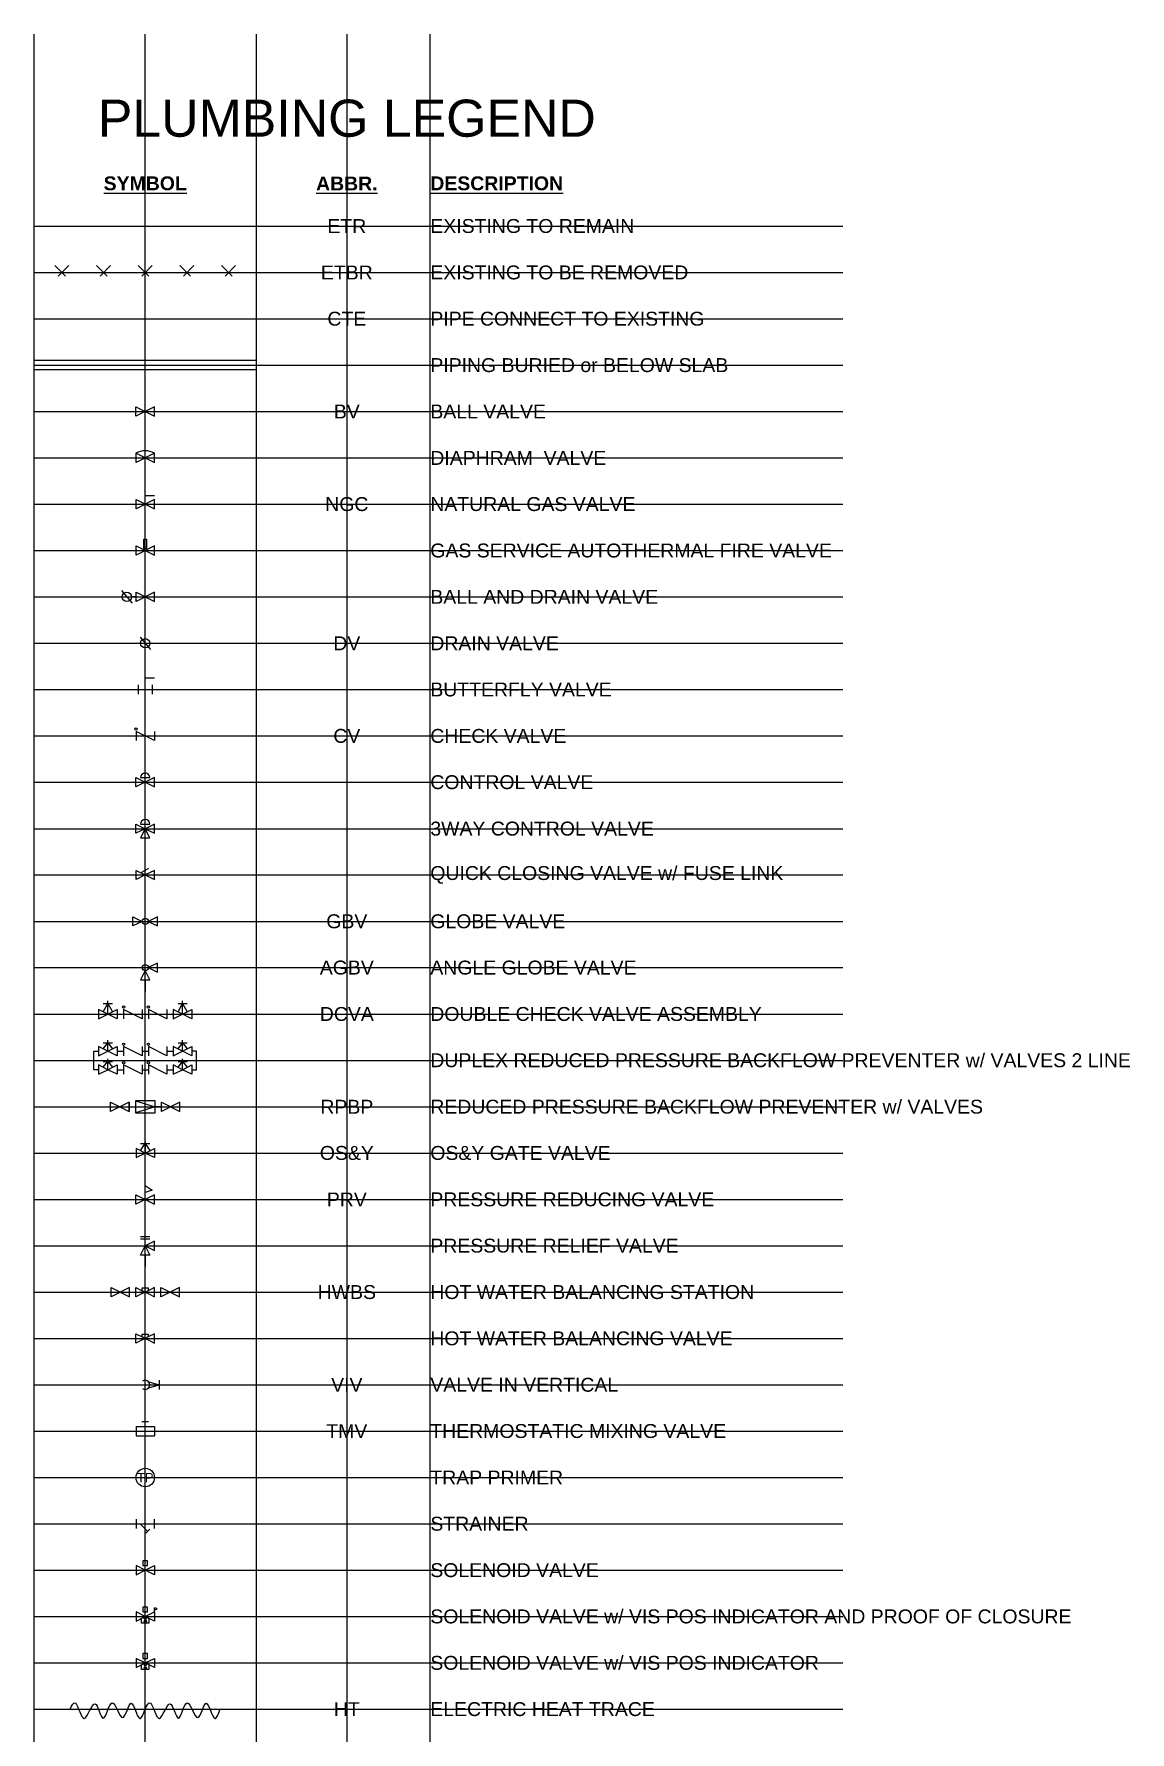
# Model space of a CAD drawing. Extents: x 1982 to 2088, y 1462 to 1485.
# Drawn here: x 2051.56 to 2058.95, y 1473.45 to 1484.9 of the extents above; entities that cross this region are included whole.
import ezdxf
from ezdxf.enums import TextEntityAlignment as Align

# ---------------------------------------------------------------- set-up
doc = ezdxf.new("R2010")
doc.units = 0
doc.header["$LTSCALE"] = 0.375
doc.header["$MEASUREMENT"] = 0
doc.linetypes.add('HIDDEN', pattern=[0.375, 0.25, -0.125])
for name, color, linetype in [('G-ANNO-TEXT', 70, 'Continuous'), ('P-CW-N', 4, 'Continuous'), ('P-HT-N @ 1', 1, 'Continuous'), ('P-PIPE-DEMO', 2, 'HIDDEN')]:
    doc.layers.add(name, color=color, linetype=linetype)
doc.layers.add('GRID', color=7, linetype='Continuous', plot=False)
doc.layers.add('P-CW-E', color=121, linetype='Continuous', lineweight=25)
doc.styles.add('Arial', font='arial.ttf')

# ---------------------------------------------------------------- blocks, each defined once
blk = doc.blocks.new('*U50')
at = {"linetype": 'Continuous'}
blk.add_lwpolyline([(-0.0625, -0.03125), (-0.0625, 0.03125), (0.0625, -0.03125), (0.0625, 0.03125), (-0.0625, -0.03125)], dxfattribs=at)
blk = doc.blocks.new('*U51')
at = {"linetype": 'Continuous'}
blk.add_lwpolyline([(-0.062, -0.031), (-0.062, 0.031), (0.062, -0.031), (0.062, 0.031), (-0.062, -0.031)], dxfattribs=at)
blk.add_arc((0, -0.08), 0.128, 60.7248, 119.2752, dxfattribs=at)
blk = doc.blocks.new('ExistingToBeRemoved')
at = {"layer": 'P-PIPE-DEMO'}
for p, q in [((0.046875, 0.046875), (-0.046875, -0.046875)), ((-0.046875, 0.046875), (0.046875, -0.046875))]:
    blk.add_line(p, q, dxfattribs=at)
blk = doc.blocks.new('*U52')
at = {"linetype": 'Continuous'}
for points in [[(-0.062, -0.031), (-0.062, 0.031), (0.062, -0.031), (0.062, 0.031), (-0.062, -0.031)], [(0, 0), (0, 0.058), (0.062, 0.058)]]:
    blk.add_lwpolyline(points, dxfattribs=at)
blk = doc.blocks.new('*U53')
at = {"linetype": 'Continuous'}
for points in [[(-0.062, -0.031), (-0.062, 0.031), (0.062, -0.031), (0.062, 0.031), (-0.062, -0.031)], [(0, 0), (0, 0.078)]]:
    blk.add_lwpolyline(points, dxfattribs=at)
blk.add_lwpolyline([(0.009, 0.014), (-0.009, 0.014), (-0.009, 0.078), (0.009, 0.078)], close=True, dxfattribs=at)
blk = doc.blocks.new('*U54')
at = {"color": 7, "linetype": 'Continuous'}
blk.add_line((-0.159, 0.042), (-0.089, -0.042), dxfattribs=at)
at = {"linetype": 'Continuous'}
blk.add_line((-0.062, 0), (-0.093, 0), dxfattribs=at)
blk.add_lwpolyline([(-0.062, -0.031), (-0.062, 0.031), (0.062, -0.031), (0.062, 0.031), (-0.062, -0.031)], dxfattribs=at)
blk.add_circle((-0.124, 0), 0.0312, dxfattribs=at)
blk = doc.blocks.new('*U55')
at = {"color": 7, "linetype": 'Continuous'}
blk.add_line((-0.035, 0.042), (0.035, -0.042), dxfattribs=at)
at = {"linetype": 'Continuous'}
blk.add_circle((0, 0), 0.0312, dxfattribs=at)
blk = doc.blocks.new('*U92')
at = {"linetype": 'Continuous'}
for p, q in [((-0.047, 0.031), (-0.047, -0.031)), ((0.047, 0.031), (0.047, -0.031))]:
    blk.add_line(p, q, dxfattribs=at)
at = {"ltscale": 0.5}
blk.add_line((0, -0.071), (0, 0.078), dxfattribs=at)
at = {"linetype": 'Continuous'}
blk.add_lwpolyline([(0, -0.071), (0, 0.078), (0.062, 0.078)], dxfattribs=at)
blk = doc.blocks.new('*U91')
at = {"linetype": 'Continuous'}
blk.add_lwpolyline([(0.062, 0.062, 0, 0.0273, 0), (0.004, 0.062, 0, 0, 0), (0.004, 0.062, 0, 0, 0), (-0.062, 0.062, 0, 0, 0)], format="xyseb", dxfattribs=at)
blk.add_lwpolyline([(0.062, 0.031), (0.062, -0.031), (-0.062, 0.031), (-0.062, -0.031)], dxfattribs=at)
blk.add_circle((-0.062, 0.047), 0.00781, dxfattribs=at)
blk = doc.blocks.new('*U86')
at = {"linetype": 'Continuous'}
blk.add_line((0, 0), (0, 0.03125), dxfattribs=at)
for points in [[(-0.0625, 0.03125), (0, 0), (-0.0625, -0.03125), (-0.0625, 0.03125)], [(0.0625, 0.03125), (0, 0), (0.0625, -0.03125), (0.0625, 0.03125)]]:
    blk.add_lwpolyline(points, dxfattribs=at)
blk.add_lwpolyline([(-0.03125, 0.03125), (0.03125, 0.03125, 1)], format="xyb", close=True, dxfattribs=at)
blk = doc.blocks.new('*U90')
at = {"linetype": 'Continuous'}
blk.add_line((0, 0), (0, 0.03125), dxfattribs=at)
for points in [[(-0.0625, 0.03125), (0, 0), (-0.0625, -0.03125), (-0.0625, 0.03125)], [(0.03125, -0.0625), (0, 0), (-0.03125, -0.0625), (0.03125, -0.0625)], [(0.0625, 0.03125), (0, 0), (0.0625, -0.03125), (0.0625, 0.03125)]]:
    blk.add_lwpolyline(points, dxfattribs=at)
blk.add_lwpolyline([(-0.03125, 0.03125), (0.03125, 0.03125, 1)], format="xyb", close=True, dxfattribs=at)
blk = doc.blocks.new('*U89')
at = {"linetype": 'Continuous'}
blk.add_line((0, 0), (0, 0.031), dxfattribs=at)
for points in [[(-0.062, 0.031), (0, 0), (-0.062, -0.031), (-0.062, 0.031)], [(-0.024, 0.018), (0.024, 0.045)], [(0.062, 0.031), (0, 0), (0.062, -0.031), (0.062, 0.031)]]:
    blk.add_lwpolyline(points, dxfattribs=at)
blk = doc.blocks.new('*U88')
at = {"linetype": 'Continuous'}
for points in [[(-0.083, 0.031), (-0.02, 0), (-0.083, -0.031), (-0.083, 0.031)], [(0.083, 0.031), (0.02, 0), (0.083, -0.031), (0.083, 0.031)]]:
    blk.add_lwpolyline(points, dxfattribs=at)
blk.add_circle((0, 0), 0.0203, dxfattribs=at)
blk = doc.blocks.new('*U87')
at = {"linetype": 'Continuous'}
for points in [[(0.083, 0.031), (0.02, 0), (0.083, -0.031), (0.083, 0.031)], [(0.031, -0.083), (0, -0.02), (-0.031, -0.083), (0.031, -0.083)]]:
    blk.add_lwpolyline(points, dxfattribs=at)
blk.add_circle((0, 0), 0.0203, dxfattribs=at)
blk = doc.blocks.new('*U85')
at = {"linetype": 'Continuous'}
for p, q in [((-0.314, 0.031), (-0.314, -0.031)), ((-0.189, 0.031), (-0.189, -0.031)), ((-0.189, 0), (-0.146, 0)), ((-0.021, 0), (0.021, 0)), ((0.146, 0), (0.189, 0)), ((0.189, 0.031), (0.189, -0.031)), ((0.314, 0.031), (0.314, -0.031))]:
    blk.add_line(p, q, dxfattribs=at)
for points in [[(-0.314, -0.031), (-0.252, 0), (-0.314, 0.031)], [(-0.283, 0.016), (-0.252, 0.072), (-0.221, 0.016)], [(-0.283, 0.072), (-0.221, 0.072)], [(-0.252, 0), (-0.252, 0.09)], [(-0.189, -0.031), (-0.252, 0), (-0.189, 0.031)], [(-0.021, 0.031), (-0.021, -0.031), (-0.146, 0.031), (-0.146, -0.031)], [(0.146, 0.031), (0.146, -0.031), (0.021, 0.031), (0.021, -0.031)], [(0.189, -0.031), (0.252, 0), (0.189, 0.031)], [(0.221, 0.016), (0.252, 0.072), (0.283, 0.016)], [(0.221, 0.072), (0.283, 0.072)], [(0.252, 0), (0.252, 0.09)], [(0.314, -0.031), (0.252, 0), (0.314, 0.031)]]:
    blk.add_lwpolyline(points, dxfattribs=at)
for points in [[(-0.021, 0.062, 0, 0.0273, 0), (-0.08, 0.062, 0, 0, 0), (-0.08, 0.062, 0, 0, 0), (-0.146, 0.062, 0, 0, 0)], [(0.146, 0.062, 0, 0.0273, 0), (0.088, 0.062, 0, 0, 0), (0.088, 0.062, 0, 0, 0), (0.021, 0.062, 0, 0, 0)]]:
    blk.add_lwpolyline(points, format="xyseb", dxfattribs=at)
for centre in [(-0.146, 0.047), (0.021, 0.047)]:
    blk.add_circle(centre, 0.00781, dxfattribs=at)
blk = doc.blocks.new('*U84')
at = {"linetype": 'Continuous'}
for p, q in [((-0.314, 0.094), (-0.314, 0.031)), ((-0.189, 0.094), (-0.189, 0.031)), ((-0.189, 0.062), (-0.146, 0.062)), ((-0.021, 0.062), (0.021, 0.062)), ((0.146, 0.062), (0.189, 0.062)), ((0.189, 0.094), (0.189, 0.031)), ((0.314, 0.094), (0.314, 0.031)), ((-0.314, -0.031), (-0.314, -0.094)), ((-0.189, -0.031), (-0.189, -0.094)), ((-0.189, -0.063), (-0.146, -0.063)), ((-0.021, -0.063), (0.021, -0.063)), ((0.146, -0.063), (0.189, -0.063)), ((0.189, -0.031), (0.189, -0.094)), ((0.314, -0.031), (0.314, -0.094))]:
    blk.add_line(p, q, dxfattribs=at)
for points in [[(-0.283, 0.078), (-0.252, 0.117), (-0.221, 0.078)], [(-0.283, 0.117), (-0.221, 0.117)], [(-0.252, 0.062), (-0.252, 0.135)], [(0.221, 0.078), (0.252, 0.117), (0.283, 0.078)], [(0.221, 0.117), (0.283, 0.117)], [(0.252, 0.062), (0.252, 0.135)], [(-0.314, -0.063), (-0.346, -0.063), (-0.346, 0.062), (-0.314, 0.062)], [(-0.314, 0.031), (-0.252, 0.062), (-0.314, 0.094)], [(-0.189, 0.031), (-0.252, 0.062), (-0.189, 0.094)], [(-0.252, -0.063), (-0.252, 0.01)], [(-0.021, 0.094), (-0.021, 0.031), (-0.146, 0.094), (-0.146, 0.031)], [(0.146, 0.094), (0.146, 0.031), (0.021, 0.094), (0.021, 0.031)], [(0.189, 0.031), (0.252, 0.062), (0.189, 0.094)], [(0.314, 0.031), (0.252, 0.062), (0.314, 0.094)], [(0.252, -0.063), (0.252, 0.01)], [(0.314, -0.063), (0.346, -0.063), (0.346, 0.062), (0.314, 0.062)], [(-0.314, -0.094), (-0.252, -0.063), (-0.314, -0.031)], [(-0.283, -0.047), (-0.252, -0.008), (-0.221, -0.047)], [(-0.283, -0.008), (-0.221, -0.008)], [(-0.189, -0.094), (-0.252, -0.063), (-0.189, -0.031)], [(-0.021, -0.031), (-0.021, -0.094), (-0.146, -0.031), (-0.146, -0.094)], [(0.146, -0.031), (0.146, -0.094), (0.021, -0.031), (0.021, -0.094)], [(0.189, -0.094), (0.252, -0.063), (0.189, -0.031)], [(0.221, -0.047), (0.252, -0.008), (0.283, -0.047)], [(0.221, -0.008), (0.283, -0.008)], [(0.314, -0.094), (0.252, -0.063), (0.314, -0.031)]]:
    blk.add_lwpolyline(points, dxfattribs=at)
for points in [[(-0.021, 0.125, 0, 0.0273, 0), (-0.08, 0.125, 0, 0, 0), (-0.08, 0.125, 0, 0, 0), (-0.146, 0.125, 0, 0, 0)], [(0.146, 0.125, 0, 0.0273, 0), (0.088, 0.125, 0, 0, 0), (0.088, 0.125, 0, 0, 0), (0.021, 0.125, 0, 0, 0)], [(-0.021, 0, 0, 0.0273, 0), (-0.08, 0, 0, 0, 0), (-0.08, 0, 0, 0, 0), (-0.146, 0, 0, 0, 0)], [(0.146, 0, 0, 0.0273, 0), (0.088, 0, 0, 0, 0), (0.088, 0, 0, 0, 0), (0.021, 0, 0, 0, 0)]]:
    blk.add_lwpolyline(points, format="xyseb", dxfattribs=at)
for centre in [(-0.146, 0.109), (0.021, 0.109), (-0.146, -0.016), (0.021, -0.016)]:
    blk.add_circle(centre, 0.00781, dxfattribs=at)
blk = doc.blocks.new('*U83')
at = {"linetype": 'Continuous'}
for p, q in [((-0.109, 0.031), (-0.109, -0.031)), ((-0.109, 0), (-0.066, 0)), ((0.109, 0), (0.066, 0))]:
    blk.add_line(p, q, dxfattribs=at)
for points in [[(-0.234, 0.031), (-0.109, -0.031), (-0.109, 0.031), (-0.234, -0.031), (-0.234, 0.031)], [(-0.066, 0.04), (0.066, 0), (-0.066, -0.04)], [(0.109, 0.031), (0.234, -0.031), (0.234, 0.031), (0.109, -0.031), (0.109, 0.031)]]:
    blk.add_lwpolyline(points, dxfattribs=at)
blk.add_lwpolyline([(-0.066, -0.04), (0.066, -0.04), (0.066, 0.04), (-0.066, 0.04)], close=True, dxfattribs=at)
blk = doc.blocks.new('*U82')
at = {"linetype": 'Continuous'}
for p, q in [((-0.062, 0.031), (-0.062, -0.031)), ((0.062, 0.031), (0.062, -0.031))]:
    blk.add_line(p, q, dxfattribs=at)
for points in [[(-0.062, -0.031), (0, 0), (-0.062, 0.031)], [(-0.031, 0.016), (0, 0.065), (0.031, 0.016)], [(-0.031, 0.065), (0.031, 0.065)], [(0, 0.075), (0, 0)], [(0.062, -0.031), (0, 0), (0.062, 0.031)]]:
    blk.add_lwpolyline(points, dxfattribs=at)
blk = doc.blocks.new('*U99')
at = {"linetype": 'Continuous'}
for p, q in [((-0.063, -0.031), (-0.063, 0.031)), ((0.062, 0.031), (-0.063, -0.031)), ((-0.063, 0.031), (0.062, -0.031)), ((0, 0.094), (0.047, 0.062)), ((0, 0), (0, 0.094)), ((0.047, 0.062), (0, 0.047)), ((0.062, -0.031), (0.062, 0.031))]:
    blk.add_line(p, q, dxfattribs=at)
blk = doc.blocks.new('*U81')
at = {"linetype": 'Continuous'}
for p, q in [((-0.03125, 0.0625), (0.03125, 0.0625)), ((-0.03125, 0.046875), (0.03125, 0.046875)), ((-0.03125, -0.0625), (0, 0)), ((0, 0), (0, 0.078125)), ((0.0625, 0.03125), (0, 0)), ((0, 0), (0.0625, -0.03125)), ((0, 0), (0.03125, -0.0625)), ((0.0625, -0.03125), (0.0625, 0.03125)), ((0.03125, -0.0625), (-0.03125, -0.0625))]:
    blk.add_line(p, q, dxfattribs=at)
blk = doc.blocks.new('*U79')
at = {"linetype": 'Continuous'}
for p, q in [((-0.105, 0), (-0.063, 0)), ((0.062, 0), (0.105, 0))]:
    blk.add_line(p, q, dxfattribs=at)
for points in [[(-0.23, 0.031), (-0.105, -0.031), (-0.105, 0.031), (-0.23, -0.031), (-0.23, 0.031)], [(-0.02, -0.01), (-0.063, -0.031), (-0.063, 0.031), (-0.02, 0.01)], [(-0.02, 0.01), (-0.02, 0.029), (0.02, 0.029), (0.02, 0.01)], [(-0.02, -0.01), (0, 0), (-0.02, 0.01)], [(0.02, 0.01), (0, 0), (0.02, -0.01)], [(0.02, -0.01), (0.062, -0.031), (0.062, 0.031), (0.02, 0.01)], [(0.105, 0.031), (0.23, -0.031), (0.23, 0.031), (0.105, -0.031), (0.105, 0.031)]]:
    blk.add_lwpolyline(points, dxfattribs=at)
blk = doc.blocks.new('*U80')
at = {"linetype": 'Continuous'}
for points in [[(-0.02, -0.01), (-0.063, -0.031), (-0.063, 0.031), (-0.02, 0.01)], [(-0.02, 0.01), (-0.02, 0.029), (0.02, 0.029), (0.02, 0.01)], [(-0.02, -0.01), (0, 0), (-0.02, 0.01)], [(0.02, 0.01), (0, 0), (0.02, -0.01)], [(0.02, -0.01), (0.062, -0.031), (0.062, 0.031), (0.02, 0.01)]]:
    blk.add_lwpolyline(points, dxfattribs=at)
blk = doc.blocks.new('*U93')
at = {"linetype": 'Continuous'}
for p, q in [((0.024, 0.02), (0.094, 0)), ((0.024, -0.02), (0.094, 0)), ((0.031, 0), (0.125, 0)), ((0.094, 0.031), (0.094, -0.031))]:
    blk.add_line(p, q, dxfattribs=at)
blk = doc.blocks.new('*U78')
at = {"linetype": 'Continuous'}
for p, q in [((-0.062, 0.031), (-0.062, -0.031)), ((-0.062, 0.031), (0.062, 0.031)), ((-0.022, 0.065), (0.021, 0.065)), ((0, 0.031), (0, 0.086)), ((0.062, 0.031), (0.062, -0.031)), ((-0.062, -0.031), (0.062, -0.031))]:
    blk.add_line(p, q, dxfattribs=at)
blk = doc.blocks.new('*U77')
at = {"linetype": 'Continuous'}
blk.add_circle((0, 0), 0.0625, dxfattribs=at)
at = {"linetype": 'Continuous', "style": 'Arial'}
blk.add_text('TP', height=0.0625, dxfattribs=at).set_placement((0, 0), align=Align.MIDDLE)
blk = doc.blocks.new('*U76')
at = {"linetype": 'Continuous'}
for p, q in [((-0.062, 0.031), (-0.062, -0.031)), ((-0.062, 0), (0.062, 0)), ((-0.035, 0), (0.016, -0.05)), ((0.062, -0.031), (0.062, 0.031)), ((0.003, -0.064), (0.03, -0.037))]:
    blk.add_line(p, q, dxfattribs=at)
blk = doc.blocks.new('*U73')
at = {"linetype": 'Continuous'}
blk.add_line((0, 0), (0, 0.031), dxfattribs=at)
for points in [[(0, 0), (-0.062, 0.031), (-0.062, -0.031), (0, 0)], [(0, 0), (0.062, 0.031), (0.062, -0.031), (0, 0)]]:
    blk.add_lwpolyline(points, dxfattribs=at)
blk.add_lwpolyline([(-0.016, 0.064), (-0.016, 0.031), (0.016, 0.031), (0.016, 0.064)], close=True, dxfattribs=at)
blk = doc.blocks.new('*U74')
at = {"linetype": 'Continuous'}
for p, q in [((0, 0), (0, 0.031)), ((-0.007, -0.033), (0.007, -0.033)), ((-0.005, -0.037), (0.005, -0.028)), ((-0.005, -0.028), (0.005, -0.037)), ((0, -0.04), (0, -0.025))]:
    blk.add_line(p, q, dxfattribs=at)
for points in [[(0, 0), (-0.062, 0.031), (-0.062, -0.031), (0, 0)], [(0, 0), (0.062, 0.031), (0.062, -0.031), (0, 0)], [(0.025, -0.013), (0.025, -0.045), (-0.025, -0.045), (-0.025, -0.013)]]:
    blk.add_lwpolyline(points, dxfattribs=at)
blk.add_lwpolyline([(-0.016, 0.064), (-0.016, 0.031), (0.016, 0.031), (0.016, 0.064)], close=True, dxfattribs=at)
blk.add_lwpolyline([(0.062, 0.031), (0.062, 0.059), (0.07, 0.059, -1), (0.07, 0.044), (0.062, 0.044)], format="xyb", dxfattribs=at)
for centre, radius in [((0, -0.013), 0.0075), ((0, -0.033), 0.0075), ((0, -0.033), 0.00707), ((0, -0.033), 0.00559), ((0, -0.033), 0.00354)]:
    blk.add_circle(centre, radius, dxfattribs=at)
blk = doc.blocks.new('*U75')
at = {"linetype": 'Continuous'}
for p, q in [((0, 0), (0, 0.031)), ((-0.007, -0.033), (0.007, -0.033)), ((-0.005, -0.037), (0.005, -0.028)), ((-0.005, -0.028), (0.005, -0.037)), ((0, -0.04), (0, -0.025))]:
    blk.add_line(p, q, dxfattribs=at)
for points in [[(0, 0), (-0.062, 0.031), (-0.062, -0.031), (0, 0)], [(0, 0), (0.062, 0.031), (0.062, -0.031), (0, 0)], [(0.025, -0.013), (0.025, -0.045), (-0.025, -0.045), (-0.025, -0.013)]]:
    blk.add_lwpolyline(points, dxfattribs=at)
blk.add_lwpolyline([(-0.016, 0.064), (-0.016, 0.031), (0.016, 0.031), (0.016, 0.064)], close=True, dxfattribs=at)
for centre, radius in [((0, -0.013), 0.0075), ((0, -0.033), 0.0075), ((0, -0.033), 0.00707), ((0, -0.033), 0.00559), ((0, -0.033), 0.00354)]:
    blk.add_circle(centre, radius, dxfattribs=at)
blk = doc.blocks.new('*U69')
at = {"linetype": 'Continuous'}
blk.add_arc((0, 0), 0.0311, 232.567, 127.433, dxfattribs=at)
blk = doc.blocks.new('HEAT TRACE')
blk.add_open_spline([(0, 0), (0.012, 0.03), (0.044, 0.081), (0.092, -0.158), (0.169, 0.134), (0.224, -0.158), (0.28, 0.145), (0.356, -0.155), (0.411, 0.137), (0.462, -0.119), (0.494, -0.032), (0.506, 0)], degree=3, knots=[0.0406649, 0.0406649, 0.0406649, 0.0406649, 0.1124399, 0.2311598, 0.3536788, 0.4661187, 0.5848386, 0.7073576, 0.8197974, 0.9385174, 1.0104277, 1.0104277, 1.0104277, 1.0104277])

msp = doc.modelspace()

# ---------------------------------------------------------------- linework, layer by layer
at = {"layer": 'GRID'}
for points in [[(2051.561, 1484.896), (2051.561, 1461.748)], [(2052.311, 1461.748), (2052.311, 1484.896)], [(2053.061, 1461.748), (2053.061, 1484.896)], [(2053.67, 1484.896), (2053.67, 1461.748)], [(2054.233, 1461.748), (2054.233, 1484.896)], [(2051.561, 1483.601), (2057.013, 1483.601)], [(2051.561, 1483.288), (2057.013, 1483.288)], [(2051.561, 1482.976), (2057.013, 1482.976)], [(2051.561, 1482.663), (2057.013, 1482.663)], [(2051.561, 1482.351), (2057.013, 1482.351)], [(2051.561, 1482.038), (2057.013, 1482.038)], [(2051.561, 1481.726), (2057.013, 1481.726)], [(2051.561, 1481.413), (2057.013, 1481.413)], [(2051.561, 1481.101), (2057.013, 1481.101)], [(2051.561, 1480.788), (2057.013, 1480.788)], [(2051.561, 1480.476), (2057.013, 1480.476)], [(2051.561, 1480.163), (2057.013, 1480.163)], [(2051.561, 1479.851), (2057.013, 1479.851)], [(2051.561, 1479.538), (2057.013, 1479.538)], [(2051.561, 1479.226), (2057.013, 1479.226)], [(2051.561, 1478.913), (2057.013, 1478.913)], [(2051.561, 1478.601), (2057.013, 1478.601)], [(2051.561, 1478.288), (2057.013, 1478.288)], [(2051.561, 1477.976), (2057.013, 1477.976)], [(2051.561, 1477.663), (2057.013, 1477.663)], [(2051.561, 1477.351), (2057.013, 1477.351)], [(2051.561, 1477.038), (2057.013, 1477.038)], [(2051.561, 1476.726), (2057.013, 1476.726)], [(2051.561, 1476.413), (2057.013, 1476.413)], [(2051.561, 1476.101), (2057.013, 1476.101)], [(2051.561, 1475.788), (2057.013, 1475.788)], [(2051.561, 1475.476), (2057.013, 1475.476)], [(2051.561, 1475.163), (2057.013, 1475.163)], [(2051.561, 1474.851), (2057.013, 1474.851)], [(2051.561, 1474.538), (2057.013, 1474.538)], [(2051.561, 1474.226), (2057.013, 1474.226)], [(2051.561, 1473.913), (2057.013, 1473.913)], [(2051.561, 1473.601), (2057.013, 1473.601)]]:
    msp.add_lwpolyline(points, dxfattribs=at)
at = {"layer": 'P-CW-E'}
for p, q in [((2051.561, 1483.601), (2053.061, 1483.601)), ((2051.561, 1483.288), (2053.061, 1483.288)), ((2051.561, 1482.976), (2052.311, 1482.976))]:
    msp.add_line(p, q, dxfattribs=at)
at = {"layer": 'P-CW-N'}
for p, q in [((2052.311, 1482.944), (2052.311, 1483.007)), ((2052.311, 1482.976), (2053.061, 1482.976)), ((2053.061, 1482.694), (2051.561, 1482.694)), ((2053.061, 1482.632), (2051.561, 1482.632)), ((2051.561, 1482.351), (2052.248, 1482.351)), ((2052.373, 1482.351), (2053.061, 1482.351)), ((2051.561, 1482.038), (2052.248, 1482.038)), ((2052.373, 1482.038), (2053.061, 1482.038)), ((2051.561, 1481.726), (2052.248, 1481.726)), ((2052.373, 1481.726), (2053.061, 1481.726)), ((2051.561, 1481.413), (2052.248, 1481.413)), ((2052.373, 1481.413), (2053.061, 1481.413)), ((2051.561, 1481.101), (2052.156, 1481.101)), ((2052.218, 1481.101), (2052.248, 1481.101)), ((2052.373, 1481.101), (2053.061, 1481.101)), ((2051.561, 1480.788), (2052.28, 1480.788)), ((2052.342, 1480.788), (2053.061, 1480.788)), ((2051.561, 1480.476), (2052.264, 1480.476)), ((2052.358, 1480.476), (2053.061, 1480.476)), ((2051.561, 1480.163), (2052.248, 1480.163)), ((2052.373, 1480.163), (2053.061, 1480.163)), ((2051.561, 1479.851), (2052.248, 1479.851)), ((2052.373, 1479.851), (2053.061, 1479.851)), ((2051.561, 1479.538), (2052.248, 1479.538)), ((2052.373, 1479.538), (2053.061, 1479.538)), ((2051.561, 1479.226), (2052.248, 1479.226)), ((2052.373, 1479.226), (2053.061, 1479.226)), ((2051.561, 1478.913), (2052.228, 1478.913)), ((2052.394, 1478.913), (2053.061, 1478.913)), ((2052.394, 1478.601), (2053.061, 1478.601)), ((2052.311, 1478.518), (2052.311, 1478.441)), ((2051.561, 1478.288), (2051.996, 1478.288)), ((2052.121, 1478.288), (2052.164, 1478.288)), ((2052.289, 1478.288), (2052.332, 1478.288)), ((2052.457, 1478.288), (2052.5, 1478.288)), ((2052.625, 1478.288), (2053.061, 1478.288)), ((2051.561, 1477.976), (2051.965, 1477.976)), ((2052.657, 1477.976), (2053.061, 1477.976)), ((2051.561, 1477.663), (2052.077, 1477.663)), ((2052.202, 1477.663), (2052.245, 1477.663)), ((2052.377, 1477.663), (2052.42, 1477.663)), ((2052.545, 1477.663), (2053.061, 1477.663)), ((2051.561, 1477.351), (2052.248, 1477.351)), ((2052.373, 1477.351), (2053.061, 1477.351)), ((2051.561, 1477.038), (2052.248, 1477.038)), ((2052.373, 1477.038), (2053.061, 1477.038)), ((2052.311, 1476.663), (2052.311, 1476.587)), ((2052.373, 1476.726), (2053.061, 1476.726)), ((2051.561, 1476.413), (2052.08, 1476.413)), ((2052.205, 1476.413), (2052.248, 1476.413)), ((2052.373, 1476.413), (2052.416, 1476.413)), ((2052.541, 1476.413), (2053.061, 1476.413)), ((2051.561, 1476.101), (2052.248, 1476.101)), ((2052.373, 1476.101), (2053.061, 1476.101)), ((2051.561, 1475.788), (2052.311, 1475.788)), ((2051.561, 1475.476), (2052.248, 1475.476)), ((2052.373, 1475.476), (2053.061, 1475.476)), ((2051.561, 1475.163), (2052.251, 1475.163)), ((2052.371, 1475.163), (2053.061, 1475.163)), ((2051.561, 1474.851), (2053.061, 1474.851)), ((2051.561, 1474.538), (2052.248, 1474.538)), ((2052.373, 1474.538), (2053.061, 1474.538)), ((2051.561, 1474.226), (2052.248, 1474.226)), ((2052.373, 1474.226), (2053.061, 1474.226)), ((2051.561, 1473.913), (2052.248, 1473.913)), ((2052.373, 1473.913), (2053.061, 1473.913)), ((2051.561, 1473.601), (2053.061, 1473.601))]:
    msp.add_line(p, q, dxfattribs=at)

# ---------------------------------------------------------------- block references
for name, p in [('ExistingToBeRemoved', (2051.749, 1483.288)), ('ExistingToBeRemoved', (2052.03, 1483.288)), ('ExistingToBeRemoved', (2052.311, 1483.288)), ('ExistingToBeRemoved', (2052.592, 1483.288)), ('ExistingToBeRemoved', (2052.873, 1483.288)), ('*U50', (2052.311, 1482.351)), ('*U51', (2052.311, 1482.038)), ('*U52', (2052.311, 1481.726)), ('*U53', (2052.311, 1481.413)), ('*U54', (2052.311, 1481.101)), ('*U55', (2052.311, 1480.788)), ('*U92', (2052.311, 1480.476)), ('*U91', (2052.311, 1480.163)), ('*U86', (2052.311, 1479.851)), ('*U90', (2052.311, 1479.538)), ('*U89', (2052.311, 1479.226)), ('*U88', (2052.311, 1478.913)), ('*U87', (2052.311, 1478.601)), ('*U85', (2052.311, 1478.288)), ('*U84', (2052.311, 1477.976)), ('*U83', (2052.311, 1477.663)), ('*U82', (2052.311, 1477.351)), ('*U99', (2052.311, 1477.038)), ('*U81', (2052.311, 1476.726)), ('*U79', (2052.311, 1476.413)), ('*U80', (2052.311, 1476.101)), ('*U69', (2052.311, 1475.788)), ('*U93', (2052.311, 1475.788)), ('*U78', (2052.311, 1475.476)), ('*U77', (2052.311, 1475.163)), ('*U76', (2052.311, 1474.851)), ('*U73', (2052.311, 1474.538)), ('*U74', (2052.311, 1474.226)), ('*U75', (2052.311, 1473.913))]:
    msp.add_blockref(name, p, dxfattribs=at)
at = {"layer": 'P-HT-N @ 1'}
for p in [(2051.805, 1473.601), (2052.311, 1473.601)]:
    msp.add_blockref('HEAT TRACE', p, dxfattribs=at)

# ---------------------------------------------------------------- texts
at = {"layer": 'G-ANNO-TEXT', "style": 'Arial'}
for s, width, insert, char_height, attachment_point in [('PLUMBING LEGEND ', 4.26265, (2053.67, 1484.2), 0.25, 8), ('{\\fArial|b1|i0|c0|p34;\\LSYMBOL}', 0.71702, (2052.311, 1483.841), 0.09375, 8), ('{\\fArial|b1|i0|c0|p34;\\LABBR.}', 0.71702, (2053.67, 1483.841), 0.09375, 8), ('{\\fArial|b1|i0|c0|p34;\\LDESCRIPTION}', 0.71702, (2054.233, 1483.841), 0.09375, 7), ('ETR', 0.53233, (2053.67, 1483.601), 0.0938, 5), ('EXISTING TO REMAIN', 2.08737, (2054.233, 1483.601), 0.09375, 4), ('ETBR', 0.51131, (2053.67, 1483.288), 0.0938, 5), ('EXISTING TO BE REMOVED', 2.37459, (2054.233, 1483.288), 0.09375, 4), ('CTE', 0.51131, (2053.67, 1482.976), 0.0938, 5), ('PIPE CONNECT TO EXISTING', 2.95207, (2054.233, 1482.976), 0.09375, 4), ('PIPING BURIED or BELOW SLAB', 3.79468, (2054.233, 1482.663), 0.09375, 4), ('BV', 0.43421, (2053.67, 1482.351), 0.0938, 5), ('BALL VALVE', 1.35975, (2054.233, 1482.351), 0.0938, 4), ('DIAPHRAM  VALVE', 1.77334, (2054.233, 1482.038), 0.09375, 4), ('NGC', 0.42019, (2053.67, 1481.726), 0.0938, 5), ('NATURAL GAS VALVE', 2.20609, (2054.233, 1481.726), 0.09375, 4), ('GAS SERVICE AUTOTHERMAL FIRE VALVE', 3.18575, (2054.233, 1481.413), 0.09375, 4), ('BALL AND DRAIN VALVE', 2.12567, (2054.233, 1481.101), 0.09375, 4), ('DV', 0.49028, (2053.67, 1480.788), 0.0938, 5), ('DRAIN VALVE', 1.35975, (2054.233, 1480.788), 0.09375, 4), ('BUTTERFLY VALVE', 1.35975, (2054.233, 1480.476), 0.09375, 4), ('CV', 0.46224, (2053.67, 1480.163), 0.0938, 5), ('CHECK VALVE', 1.35975, (2054.233, 1480.163), 0.09375, 4), ('CONTROL VALVE', 1.35975, (2054.233, 1479.851), 0.09375, 4), ('3WAY CONTROL VALVE', 2.30566, (2054.233, 1479.538), 0.09375, 4), ('QUICK CLOSING VALVE w/ FUSE LINK', 2.74115, (2054.233, 1479.226), 0.09375, 4), ('GBV', 0.48777, (2053.67, 1478.913), 0.0938, 5), ('GLOBE VALVE', 1.35975, (2054.233, 1478.913), 0.09375, 4), ('AGBV', 0.53599, (2053.67, 1478.601), 0.0938, 5), ('ANGLE GLOBE VALVE', 2.30949, (2054.233, 1478.601), 0.09375, 4), ('DCVA', 0.67624, (2053.67, 1478.288), 0.0938, 5), ('DOUBLE CHECK VALVE ASSEMBLY', 2.90564, (2054.233, 1478.288), 0.09375, 4), ('DUPLEX REDUCED PRESSURE BACKFLOW PREVENTER w/ VALVES 2 LINE', 5.955, (2054.233, 1477.976), 0.09375, 4), ('RPBP', 0.57543, (2053.67, 1477.663), 0.0938, 5), ('REDUCED PRESSURE BACKFLOW PREVENTER w/ VALVES', 4.77874, (2054.233, 1477.663), 0.09375, 4), ('OS&Y', 0.54913, (2053.67, 1477.351), 0.0938, 5), ('OS&Y GATE VALVE', 1.35975, (2054.233, 1477.351), 0.09375, 4), ('PRV', 0.53599, (2053.67, 1477.038), 0.0938, 5), ('PRESSURE REDUCING VALVE', 3.22766, (2054.233, 1477.038), 0.09375, 4), ('PRESSURE RELIEF VALVE', 3.04393, (2054.233, 1476.726), 0.09375, 4), ('HWBS', 0.60611, (2053.67, 1476.413), 0.0938, 5), ('HOT WATER BALANCING STATION', 2.82346, (2054.233, 1476.413), 0.09375, 4), ('HOT WATER BALANCING VALVE', 2.71934, (2054.233, 1476.101), 0.09375, 4), ('VIV', 0.48339, (2053.67, 1475.788), 0.0938, 5), ('VALVE IN VERTICAL', 2.35188, (2054.233, 1475.788), 0.09375, 4), ('TMV', 0.46148, (2053.67, 1475.476), 0.0938, 5), ('THERMOSTATIC MIXING VALVE', 2.78059, (2054.233, 1475.476), 0.09375, 4), ('TRAP PRIMER', 3.35015, (2054.233, 1475.163), 0.09375, 4), ('STRAINER', 1.35975, (2054.233, 1474.851), 0.0938, 4), ('SOLENOID VALVE', 1.35975, (2054.233, 1474.538), 0.09375, 4), ('SOLENOID VALVE w/ VIS POS INDICATOR AND PROOF OF CLOSURE', 5.39528, (2054.233, 1474.226), 0.09375, 4), ('SOLENOID VALVE w/ VIS POS INDICATOR', 3.77283, (2054.233, 1473.913), 0.09375, 4), ('HT', 0.46058, (2053.67, 1473.601), 0.0938, 5), ('ELECTRIC HEAT TRACE', 2.49887, (2054.233, 1473.601), 0.09375, 4)]:
    msp.add_mtext_dynamic_manual_height_columns(s, width=width, gutter_width=0.469, heights=[0], dxfattribs=dict(at, insert=insert, char_height=char_height, attachment_point=attachment_point))

doc.saveas('drawing.dxf')
